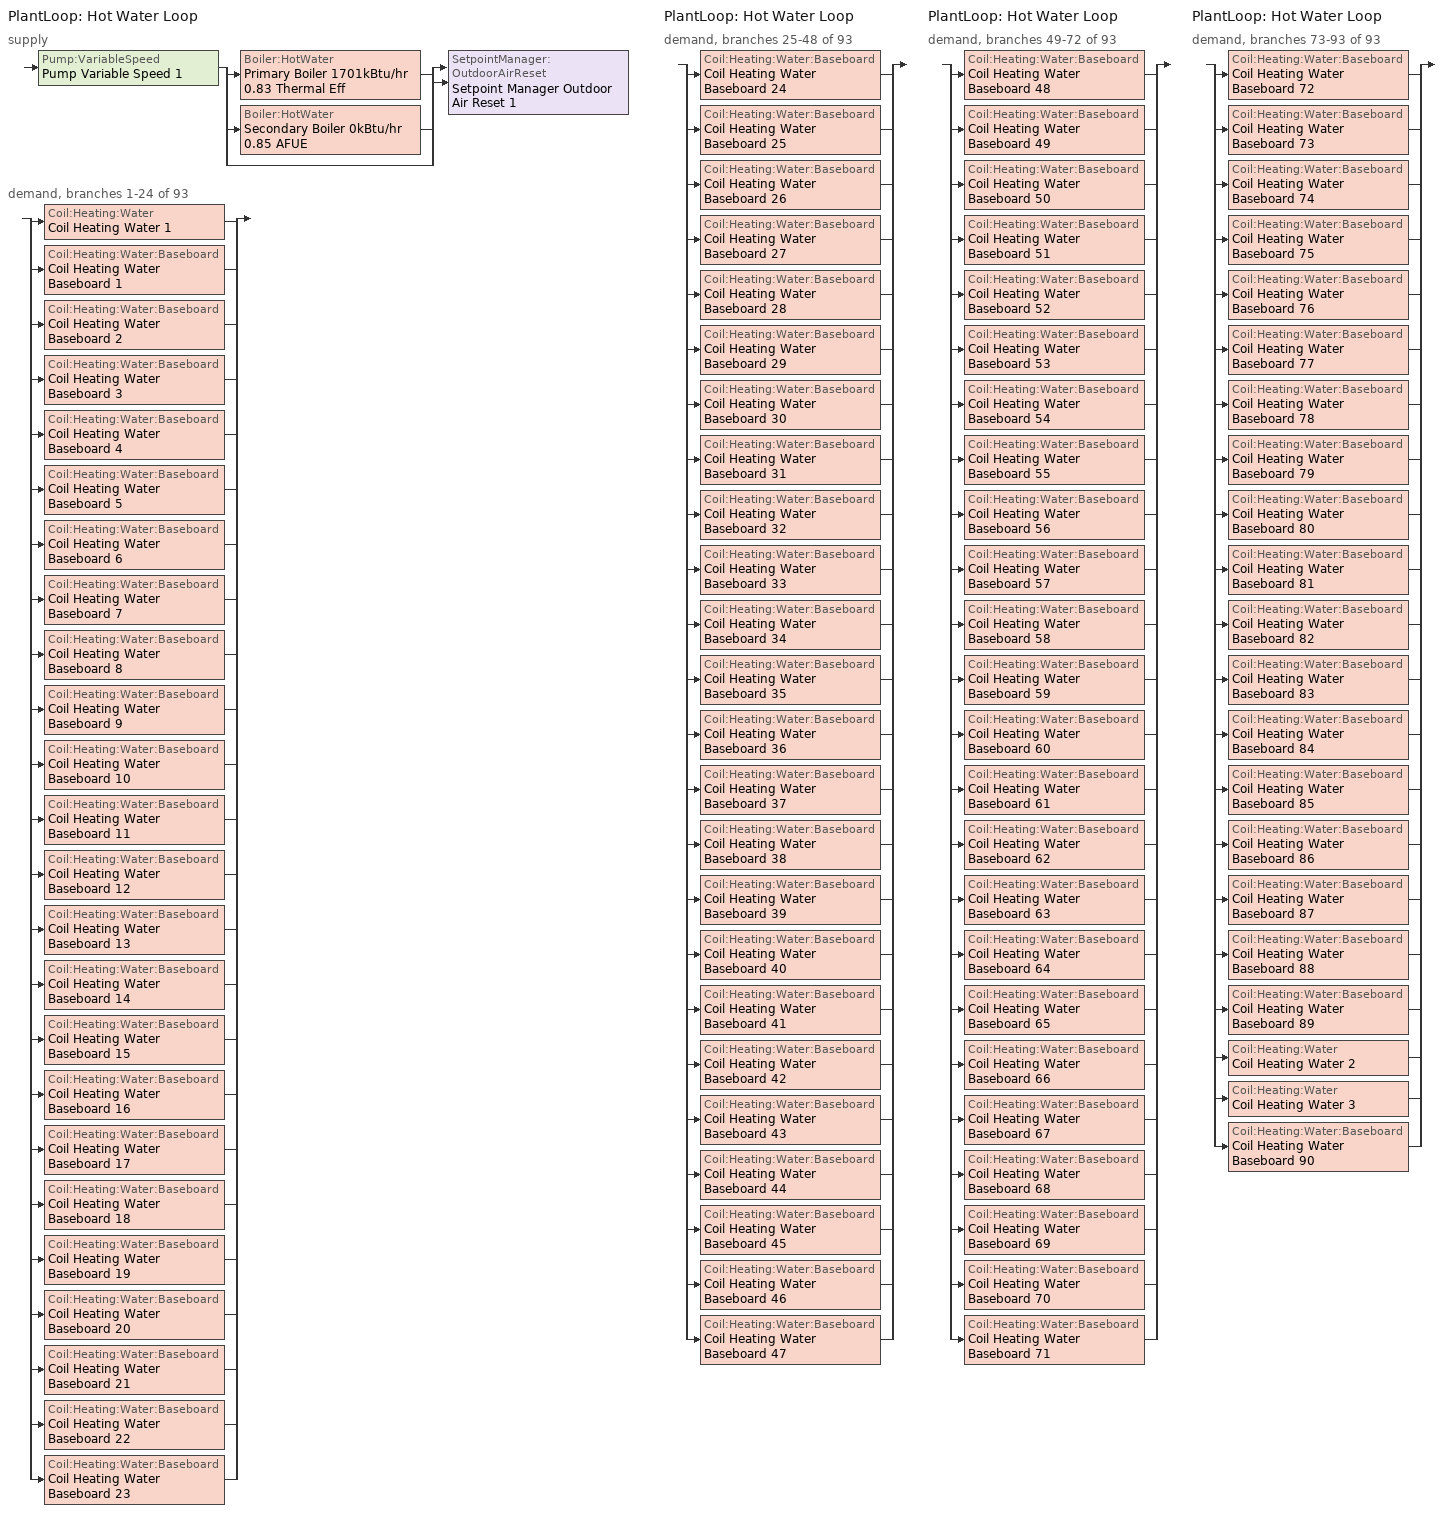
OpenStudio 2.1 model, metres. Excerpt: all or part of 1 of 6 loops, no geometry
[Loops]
PlantLoop 'Hot Water Loop'
 supply: Pump:VariableSpeed 'Pump Variable Speed 1' > split
  | Boiler:HotWater 'Primary Boiler 1701kBtu/hr 0.83 Thermal Eff'
  | Boiler:HotWater 'Secondary Boiler 0kBtu/hr 0.85 AFUE'
  | bypass
  join > SetpointManager:OutdoorAirReset 'Setpoint Manager Outdoor Air Reset 1'
 demand, branches 1-24 of 93: split
  | Coil:Heating:Water 'Coil Heating Water 1'
  | Coil:Heating:Water:Baseboard 'Coil Heating Water Baseboard 1'
  | Coil:Heating:Water:Baseboard 'Coil Heating Water Baseboard 2'
  | Coil:Heating:Water:Baseboard 'Coil Heating Water Baseboard 3'
  | Coil:Heating:Water:Baseboard 'Coil Heating Water Baseboard 4'
  | Coil:Heating:Water:Baseboard 'Coil Heating Water Baseboard 5'
  | Coil:Heating:Water:Baseboard 'Coil Heating Water Baseboard 6'
  | Coil:Heating:Water:Baseboard 'Coil Heating Water Baseboard 7'
  | Coil:Heating:Water:Baseboard 'Coil Heating Water Baseboard 8'
  | Coil:Heating:Water:Baseboard 'Coil Heating Water Baseboard 9'
  | Coil:Heating:Water:Baseboard 'Coil Heating Water Baseboard 10'
  | Coil:Heating:Water:Baseboard 'Coil Heating Water Baseboard 11'
  | Coil:Heating:Water:Baseboard 'Coil Heating Water Baseboard 12'
  | Coil:Heating:Water:Baseboard 'Coil Heating Water Baseboard 13'
  | Coil:Heating:Water:Baseboard 'Coil Heating Water Baseboard 14'
  | Coil:Heating:Water:Baseboard 'Coil Heating Water Baseboard 15'
  | Coil:Heating:Water:Baseboard 'Coil Heating Water Baseboard 16'
  | Coil:Heating:Water:Baseboard 'Coil Heating Water Baseboard 17'
  | Coil:Heating:Water:Baseboard 'Coil Heating Water Baseboard 18'
  | Coil:Heating:Water:Baseboard 'Coil Heating Water Baseboard 19'
  | Coil:Heating:Water:Baseboard 'Coil Heating Water Baseboard 20'
  | Coil:Heating:Water:Baseboard 'Coil Heating Water Baseboard 21'
  | Coil:Heating:Water:Baseboard 'Coil Heating Water Baseboard 22'
  | Coil:Heating:Water:Baseboard 'Coil Heating Water Baseboard 23'
PlantLoop 'Hot Water Loop'
 demand, branches 25-48 of 93: split
  | Coil:Heating:Water:Baseboard 'Coil Heating Water Baseboard 24'
  | Coil:Heating:Water:Baseboard 'Coil Heating Water Baseboard 25'
  | Coil:Heating:Water:Baseboard 'Coil Heating Water Baseboard 26'
  | Coil:Heating:Water:Baseboard 'Coil Heating Water Baseboard 27'
  | Coil:Heating:Water:Baseboard 'Coil Heating Water Baseboard 28'
  | Coil:Heating:Water:Baseboard 'Coil Heating Water Baseboard 29'
  | Coil:Heating:Water:Baseboard 'Coil Heating Water Baseboard 30'
  | Coil:Heating:Water:Baseboard 'Coil Heating Water Baseboard 31'
  | Coil:Heating:Water:Baseboard 'Coil Heating Water Baseboard 32'
  | Coil:Heating:Water:Baseboard 'Coil Heating Water Baseboard 33'
  | Coil:Heating:Water:Baseboard 'Coil Heating Water Baseboard 34'
  | Coil:Heating:Water:Baseboard 'Coil Heating Water Baseboard 35'
  | Coil:Heating:Water:Baseboard 'Coil Heating Water Baseboard 36'
  | Coil:Heating:Water:Baseboard 'Coil Heating Water Baseboard 37'
  | Coil:Heating:Water:Baseboard 'Coil Heating Water Baseboard 38'
  | Coil:Heating:Water:Baseboard 'Coil Heating Water Baseboard 39'
  | Coil:Heating:Water:Baseboard 'Coil Heating Water Baseboard 40'
  | Coil:Heating:Water:Baseboard 'Coil Heating Water Baseboard 41'
  | Coil:Heating:Water:Baseboard 'Coil Heating Water Baseboard 42'
  | Coil:Heating:Water:Baseboard 'Coil Heating Water Baseboard 43'
  | Coil:Heating:Water:Baseboard 'Coil Heating Water Baseboard 44'
  | Coil:Heating:Water:Baseboard 'Coil Heating Water Baseboard 45'
  | Coil:Heating:Water:Baseboard 'Coil Heating Water Baseboard 46'
  | Coil:Heating:Water:Baseboard 'Coil Heating Water Baseboard 47'
PlantLoop 'Hot Water Loop'
 demand, branches 49-72 of 93: split
  | Coil:Heating:Water:Baseboard 'Coil Heating Water Baseboard 48'
  | Coil:Heating:Water:Baseboard 'Coil Heating Water Baseboard 49'
  | Coil:Heating:Water:Baseboard 'Coil Heating Water Baseboard 50'
  | Coil:Heating:Water:Baseboard 'Coil Heating Water Baseboard 51'
  | Coil:Heating:Water:Baseboard 'Coil Heating Water Baseboard 52'
  | Coil:Heating:Water:Baseboard 'Coil Heating Water Baseboard 53'
  | Coil:Heating:Water:Baseboard 'Coil Heating Water Baseboard 54'
  | Coil:Heating:Water:Baseboard 'Coil Heating Water Baseboard 55'
  | Coil:Heating:Water:Baseboard 'Coil Heating Water Baseboard 56'
  | Coil:Heating:Water:Baseboard 'Coil Heating Water Baseboard 57'
  | Coil:Heating:Water:Baseboard 'Coil Heating Water Baseboard 58'
  | Coil:Heating:Water:Baseboard 'Coil Heating Water Baseboard 59'
  | Coil:Heating:Water:Baseboard 'Coil Heating Water Baseboard 60'
  | Coil:Heating:Water:Baseboard 'Coil Heating Water Baseboard 61'
  | Coil:Heating:Water:Baseboard 'Coil Heating Water Baseboard 62'
  | Coil:Heating:Water:Baseboard 'Coil Heating Water Baseboard 63'
  | Coil:Heating:Water:Baseboard 'Coil Heating Water Baseboard 64'
  | Coil:Heating:Water:Baseboard 'Coil Heating Water Baseboard 65'
  | Coil:Heating:Water:Baseboard 'Coil Heating Water Baseboard 66'
  | Coil:Heating:Water:Baseboard 'Coil Heating Water Baseboard 67'
  | Coil:Heating:Water:Baseboard 'Coil Heating Water Baseboard 68'
  | Coil:Heating:Water:Baseboard 'Coil Heating Water Baseboard 69'
  | Coil:Heating:Water:Baseboard 'Coil Heating Water Baseboard 70'
  | Coil:Heating:Water:Baseboard 'Coil Heating Water Baseboard 71'
PlantLoop 'Hot Water Loop'
 demand, branches 73-93 of 93: split
  | Coil:Heating:Water:Baseboard 'Coil Heating Water Baseboard 72'
  | Coil:Heating:Water:Baseboard 'Coil Heating Water Baseboard 73'
  | Coil:Heating:Water:Baseboard 'Coil Heating Water Baseboard 74'
  | Coil:Heating:Water:Baseboard 'Coil Heating Water Baseboard 75'
  | Coil:Heating:Water:Baseboard 'Coil Heating Water Baseboard 76'
  | Coil:Heating:Water:Baseboard 'Coil Heating Water Baseboard 77'
  | Coil:Heating:Water:Baseboard 'Coil Heating Water Baseboard 78'
  | Coil:Heating:Water:Baseboard 'Coil Heating Water Baseboard 79'
  | Coil:Heating:Water:Baseboard 'Coil Heating Water Baseboard 80'
  | Coil:Heating:Water:Baseboard 'Coil Heating Water Baseboard 81'
  | Coil:Heating:Water:Baseboard 'Coil Heating Water Baseboard 82'
  | Coil:Heating:Water:Baseboard 'Coil Heating Water Baseboard 83'
  | Coil:Heating:Water:Baseboard 'Coil Heating Water Baseboard 84'
  | Coil:Heating:Water:Baseboard 'Coil Heating Water Baseboard 85'
  | Coil:Heating:Water:Baseboard 'Coil Heating Water Baseboard 86'
  | Coil:Heating:Water:Baseboard 'Coil Heating Water Baseboard 87'
  | Coil:Heating:Water:Baseboard 'Coil Heating Water Baseboard 88'
  | Coil:Heating:Water:Baseboard 'Coil Heating Water Baseboard 89'
  | Coil:Heating:Water 'Coil Heating Water 2'
  | Coil:Heating:Water 'Coil Heating Water 3'
  | Coil:Heating:Water:Baseboard 'Coil Heating Water Baseboard 90'
[PlantLoop]
Hot Water Loop: Fluid Type=Water; Plant Loop Volume {m3}=Autocalculate; Load Distribution Scheme=Optimal
[Sizing:Plant]
Hot Water Loop: Loop Type=Heating; Design Loop Exit Temperature {C}=82; Loop Design Temperature Difference {deltaC}=16; Sizing Option=NonCoincident; Zone Timesteps in Averaging Window=1; Coincident Sizing Factor Mode=None
[Pump:VariableSpeed]
Pump Variable Speed 1: Motor Efficiency=0.895; Pump Control Type=Intermittent
[Boiler:HotWater] Fuel Type=NaturalGas; Water Outlet Upper Temperature Limit {C}=99; Parasitic Electric Load {W}=0; Sizing Factor=1
Name | Nominal Capacity {W} | Nominal Thermal Efficiency | Normalized Boiler Efficiency Curve | Minimum Part Load Ratio | Boiler Flow Mode
Primary Boiler 1701kBtu/hr 0.83 Thermal Eff | 498630 | 0.83 | BOILER-EFFFPLR-NECB2011 | 0.25 | LeavingSetpointModulated
Secondary Boiler 0kBtu/hr 0.85 AFUE | 0.001 | 0.85 | BOILER-EFFFPLR-NECB2011 1 |  | ConstantFlow
[SetpointManager:OutdoorAirReset]
Setpoint Manager Outdoor Air Reset 1: Control Variable=Temperature; Setpoint at Outdoor Low Temperature {C}=82; Outdoor Low Temperature {C}=-16; Setpoint at Outdoor High Temperature {C}=60; Outdoor High Temperature {C}=0
[Coil:Heating:Water] Availability Schedule=Always On Discrete
Coil Heating Water 1; Coil Heating Water 2; Coil Heating Water 3
[Controller:WaterCoil] Action=Normal; Controller Convergence Tolerance {deltaC}=0.0001; Minimum Actuated Flow {m3/s}=0
Name | Water Coil
Controller Water Coil 1 | Coil Heating Water 1
Controller Water Coil 2 | Coil Heating Water 2
Controller Water Coil 4 | Coil Heating Water 3
[Coil:Heating:Water:Baseboard] Heating Design Capacity Method=HeatingDesignCapacity; Heating Design Capacity {W}=autosize; Heating Design Capacity Per Floor Area {W/m2}=0; Fraction of Autosized Heating Design Capacity=0.8
Coil Heating Water Baseboard 1; Coil Heating Water Baseboard 2; Coil Heating Water Baseboard 3; Coil Heating Water Baseboard 4; Coil Heating Water Baseboard 5; Coil Heating Water Baseboard 6; Coil Heating Water Baseboard 7; Coil Heating Water Baseboard 8; Coil Heating Water Baseboard 9; Coil Heating Water Baseboard 10; Coil Heating Water Baseboard 11; Coil Heating Water Baseboard 12; Coil Heating Water Baseboard 13; Coil Heating Water Baseboard 14; Coil Heating Water Baseboard 15; Coil Heating Water Baseboard 16; Coil Heating Water Baseboard 17; Coil Heating Water Baseboard 18; Coil Heating Water Baseboard 19; Coil Heating Water Baseboard 20; Coil Heating Water Baseboard 21; Coil Heating Water Baseboard 22; Coil Heating Water Baseboard 23; Coil Heating Water Baseboard 24; Coil Heating Water Baseboard 25; Coil Heating Water Baseboard 26; Coil Heating Water Baseboard 27; Coil Heating Water Baseboard 28; Coil Heating Water Baseboard 29; Coil Heating Water Baseboard 30; Coil Heating Water Baseboard 31; Coil Heating Water Baseboard 32; Coil Heating Water Baseboard 33; Coil Heating Water Baseboard 34; Coil Heating Water Baseboard 35; Coil Heating Water Baseboard 36; Coil Heating Water Baseboard 37; Coil Heating Water Baseboard 38; Coil Heating Water Baseboard 39; Coil Heating Water Baseboard 40; Coil Heating Water Baseboard 41; Coil Heating Water Baseboard 42; Coil Heating Water Baseboard 43; Coil Heating Water Baseboard 44; Coil Heating Water Baseboard 45; Coil Heating Water Baseboard 46; Coil Heating Water Baseboard 47; Coil Heating Water Baseboard 48; Coil Heating Water Baseboard 49; Coil Heating Water Baseboard 50; Coil Heating Water Baseboard 51; Coil Heating Water Baseboard 52; Coil Heating Water Baseboard 53; Coil Heating Water Baseboard 54; Coil Heating Water Baseboard 55; Coil Heating Water Baseboard 56; Coil Heating Water Baseboard 57; Coil Heating Water Baseboard 58; Coil Heating Water Baseboard 59; Coil Heating Water Baseboard 60; Coil Heating Water Baseboard 61; Coil Heating Water Baseboard 62; Coil Heating Water Baseboard 63; Coil Heating Water Baseboard 64; Coil Heating Water Baseboard 65; Coil Heating Water Baseboard 66; Coil Heating Water Baseboard 67; Coil Heating Water Baseboard 68; Coil Heating Water Baseboard 69; Coil Heating Water Baseboard 70; Coil Heating Water Baseboard 71; Coil Heating Water Baseboard 72; Coil Heating Water Baseboard 73; Coil Heating Water Baseboard 74; Coil Heating Water Baseboard 75; Coil Heating Water Baseboard 76; Coil Heating Water Baseboard 77; Coil Heating Water Baseboard 78; Coil Heating Water Baseboard 79; Coil Heating Water Baseboard 80; Coil Heating Water Baseboard 81; Coil Heating Water Baseboard 82; Coil Heating Water Baseboard 83; Coil Heating Water Baseboard 84; Coil Heating Water Baseboard 85; Coil Heating Water Baseboard 86; Coil Heating Water Baseboard 87; Coil Heating Water Baseboard 88; Coil Heating Water Baseboard 89; Coil Heating Water Baseboard 90
[ZoneHVAC:Baseboard:Convective:Water] Availability Schedule=Always On Discrete
Name | Heating Coil
Zone HVAC Baseboard Convective Water 1 | Coil Heating Water Baseboard 1
Zone HVAC Baseboard Convective Water 2 | Coil Heating Water Baseboard 2
Zone HVAC Baseboard Convective Water 3 | Coil Heating Water Baseboard 3
Zone HVAC Baseboard Convective Water 4 | Coil Heating Water Baseboard 4
Zone HVAC Baseboard Convective Water 5 | Coil Heating Water Baseboard 5
Zone HVAC Baseboard Convective Water 6 | Coil Heating Water Baseboard 6
Zone HVAC Baseboard Convective Water 7 | Coil Heating Water Baseboard 7
Zone HVAC Baseboard Convective Water 8 | Coil Heating Water Baseboard 8
Zone HVAC Baseboard Convective Water 9 | Coil Heating Water Baseboard 9
Zone HVAC Baseboard Convective Water 10 | Coil Heating Water Baseboard 10
Zone HVAC Baseboard Convective Water 11 | Coil Heating Water Baseboard 11
Zone HVAC Baseboard Convective Water 12 | Coil Heating Water Baseboard 12
Zone HVAC Baseboard Convective Water 13 | Coil Heating Water Baseboard 13
Zone HVAC Baseboard Convective Water 14 | Coil Heating Water Baseboard 14
Zone HVAC Baseboard Convective Water 15 | Coil Heating Water Baseboard 15
Zone HVAC Baseboard Convective Water 16 | Coil Heating Water Baseboard 16
Zone HVAC Baseboard Convective Water 17 | Coil Heating Water Baseboard 17
Zone HVAC Baseboard Convective Water 18 | Coil Heating Water Baseboard 18
Zone HVAC Baseboard Convective Water 19 | Coil Heating Water Baseboard 19
Zone HVAC Baseboard Convective Water 20 | Coil Heating Water Baseboard 20
Zone HVAC Baseboard Convective Water 21 | Coil Heating Water Baseboard 21
Zone HVAC Baseboard Convective Water 22 | Coil Heating Water Baseboard 22
Zone HVAC Baseboard Convective Water 23 | Coil Heating Water Baseboard 23
Zone HVAC Baseboard Convective Water 24 | Coil Heating Water Baseboard 24
Zone HVAC Baseboard Convective Water 25 | Coil Heating Water Baseboard 25
Zone HVAC Baseboard Convective Water 26 | Coil Heating Water Baseboard 26
Zone HVAC Baseboard Convective Water 27 | Coil Heating Water Baseboard 27
Zone HVAC Baseboard Convective Water 28 | Coil Heating Water Baseboard 28
Zone HVAC Baseboard Convective Water 29 | Coil Heating Water Baseboard 29
Zone HVAC Baseboard Convective Water 30 | Coil Heating Water Baseboard 30
Zone HVAC Baseboard Convective Water 31 | Coil Heating Water Baseboard 31
Zone HVAC Baseboard Convective Water 32 | Coil Heating Water Baseboard 32
Zone HVAC Baseboard Convective Water 33 | Coil Heating Water Baseboard 33
Zone HVAC Baseboard Convective Water 34 | Coil Heating Water Baseboard 34
Zone HVAC Baseboard Convective Water 35 | Coil Heating Water Baseboard 35
Zone HVAC Baseboard Convective Water 36 | Coil Heating Water Baseboard 36
Zone HVAC Baseboard Convective Water 37 | Coil Heating Water Baseboard 37
Zone HVAC Baseboard Convective Water 38 | Coil Heating Water Baseboard 38
Zone HVAC Baseboard Convective Water 39 | Coil Heating Water Baseboard 39
Zone HVAC Baseboard Convective Water 40 | Coil Heating Water Baseboard 40
Zone HVAC Baseboard Convective Water 41 | Coil Heating Water Baseboard 41
Zone HVAC Baseboard Convective Water 42 | Coil Heating Water Baseboard 42
Zone HVAC Baseboard Convective Water 43 | Coil Heating Water Baseboard 43
Zone HVAC Baseboard Convective Water 44 | Coil Heating Water Baseboard 44
Zone HVAC Baseboard Convective Water 45 | Coil Heating Water Baseboard 45
Zone HVAC Baseboard Convective Water 46 | Coil Heating Water Baseboard 46
Zone HVAC Baseboard Convective Water 47 | Coil Heating Water Baseboard 47
Zone HVAC Baseboard Convective Water 48 | Coil Heating Water Baseboard 48
Zone HVAC Baseboard Convective Water 49 | Coil Heating Water Baseboard 49
Zone HVAC Baseboard Convective Water 50 | Coil Heating Water Baseboard 50
Zone HVAC Baseboard Convective Water 51 | Coil Heating Water Baseboard 51
Zone HVAC Baseboard Convective Water 52 | Coil Heating Water Baseboard 52
Zone HVAC Baseboard Convective Water 53 | Coil Heating Water Baseboard 53
Zone HVAC Baseboard Convective Water 54 | Coil Heating Water Baseboard 54
Zone HVAC Baseboard Convective Water 55 | Coil Heating Water Baseboard 55
Zone HVAC Baseboard Convective Water 56 | Coil Heating Water Baseboard 56
Zone HVAC Baseboard Convective Water 57 | Coil Heating Water Baseboard 57
Zone HVAC Baseboard Convective Water 58 | Coil Heating Water Baseboard 58
Zone HVAC Baseboard Convective Water 59 | Coil Heating Water Baseboard 59
Zone HVAC Baseboard Convective Water 60 | Coil Heating Water Baseboard 60
Zone HVAC Baseboard Convective Water 61 | Coil Heating Water Baseboard 61
Zone HVAC Baseboard Convective Water 62 | Coil Heating Water Baseboard 62
Zone HVAC Baseboard Convective Water 63 | Coil Heating Water Baseboard 63
Zone HVAC Baseboard Convective Water 64 | Coil Heating Water Baseboard 64
Zone HVAC Baseboard Convective Water 65 | Coil Heating Water Baseboard 65
Zone HVAC Baseboard Convective Water 66 | Coil Heating Water Baseboard 66
Zone HVAC Baseboard Convective Water 67 | Coil Heating Water Baseboard 67
Zone HVAC Baseboard Convective Water 68 | Coil Heating Water Baseboard 68
Zone HVAC Baseboard Convective Water 69 | Coil Heating Water Baseboard 69
Zone HVAC Baseboard Convective Water 70 | Coil Heating Water Baseboard 70
Zone HVAC Baseboard Convective Water 71 | Coil Heating Water Baseboard 71
Zone HVAC Baseboard Convective Water 72 | Coil Heating Water Baseboard 72
Zone HVAC Baseboard Convective Water 73 | Coil Heating Water Baseboard 73
Zone HVAC Baseboard Convective Water 74 | Coil Heating Water Baseboard 74
Zone HVAC Baseboard Convective Water 75 | Coil Heating Water Baseboard 75
Zone HVAC Baseboard Convective Water 76 | Coil Heating Water Baseboard 76
Zone HVAC Baseboard Convective Water 77 | Coil Heating Water Baseboard 77
Zone HVAC Baseboard Convective Water 78 | Coil Heating Water Baseboard 78
Zone HVAC Baseboard Convective Water 79 | Coil Heating Water Baseboard 79
Zone HVAC Baseboard Convective Water 80 | Coil Heating Water Baseboard 80
Zone HVAC Baseboard Convective Water 81 | Coil Heating Water Baseboard 81
Zone HVAC Baseboard Convective Water 82 | Coil Heating Water Baseboard 82
Zone HVAC Baseboard Convective Water 83 | Coil Heating Water Baseboard 83
Zone HVAC Baseboard Convective Water 84 | Coil Heating Water Baseboard 84
Zone HVAC Baseboard Convective Water 85 | Coil Heating Water Baseboard 85
Zone HVAC Baseboard Convective Water 86 | Coil Heating Water Baseboard 86
Zone HVAC Baseboard Convective Water 87 | Coil Heating Water Baseboard 87
Zone HVAC Baseboard Convective Water 88 | Coil Heating Water Baseboard 88
Zone HVAC Baseboard Convective Water 89 | Coil Heating Water Baseboard 89
Zone HVAC Baseboard Convective Water 90 | Coil Heating Water Baseboard 90
[Schedule:Constant]
Always On Discrete: Value=1
[Curve:Cubic] Coefficient1 Constant=0.2901; Coefficient2 x=2.6664; Coefficient3 x**2=-3.764; Coefficient4 x**3=1.82; Minimum Value of x=0; Maximum Value of x=1
BOILER-EFFFPLR-NECB2011; BOILER-EFFFPLR-NECB2011 1
